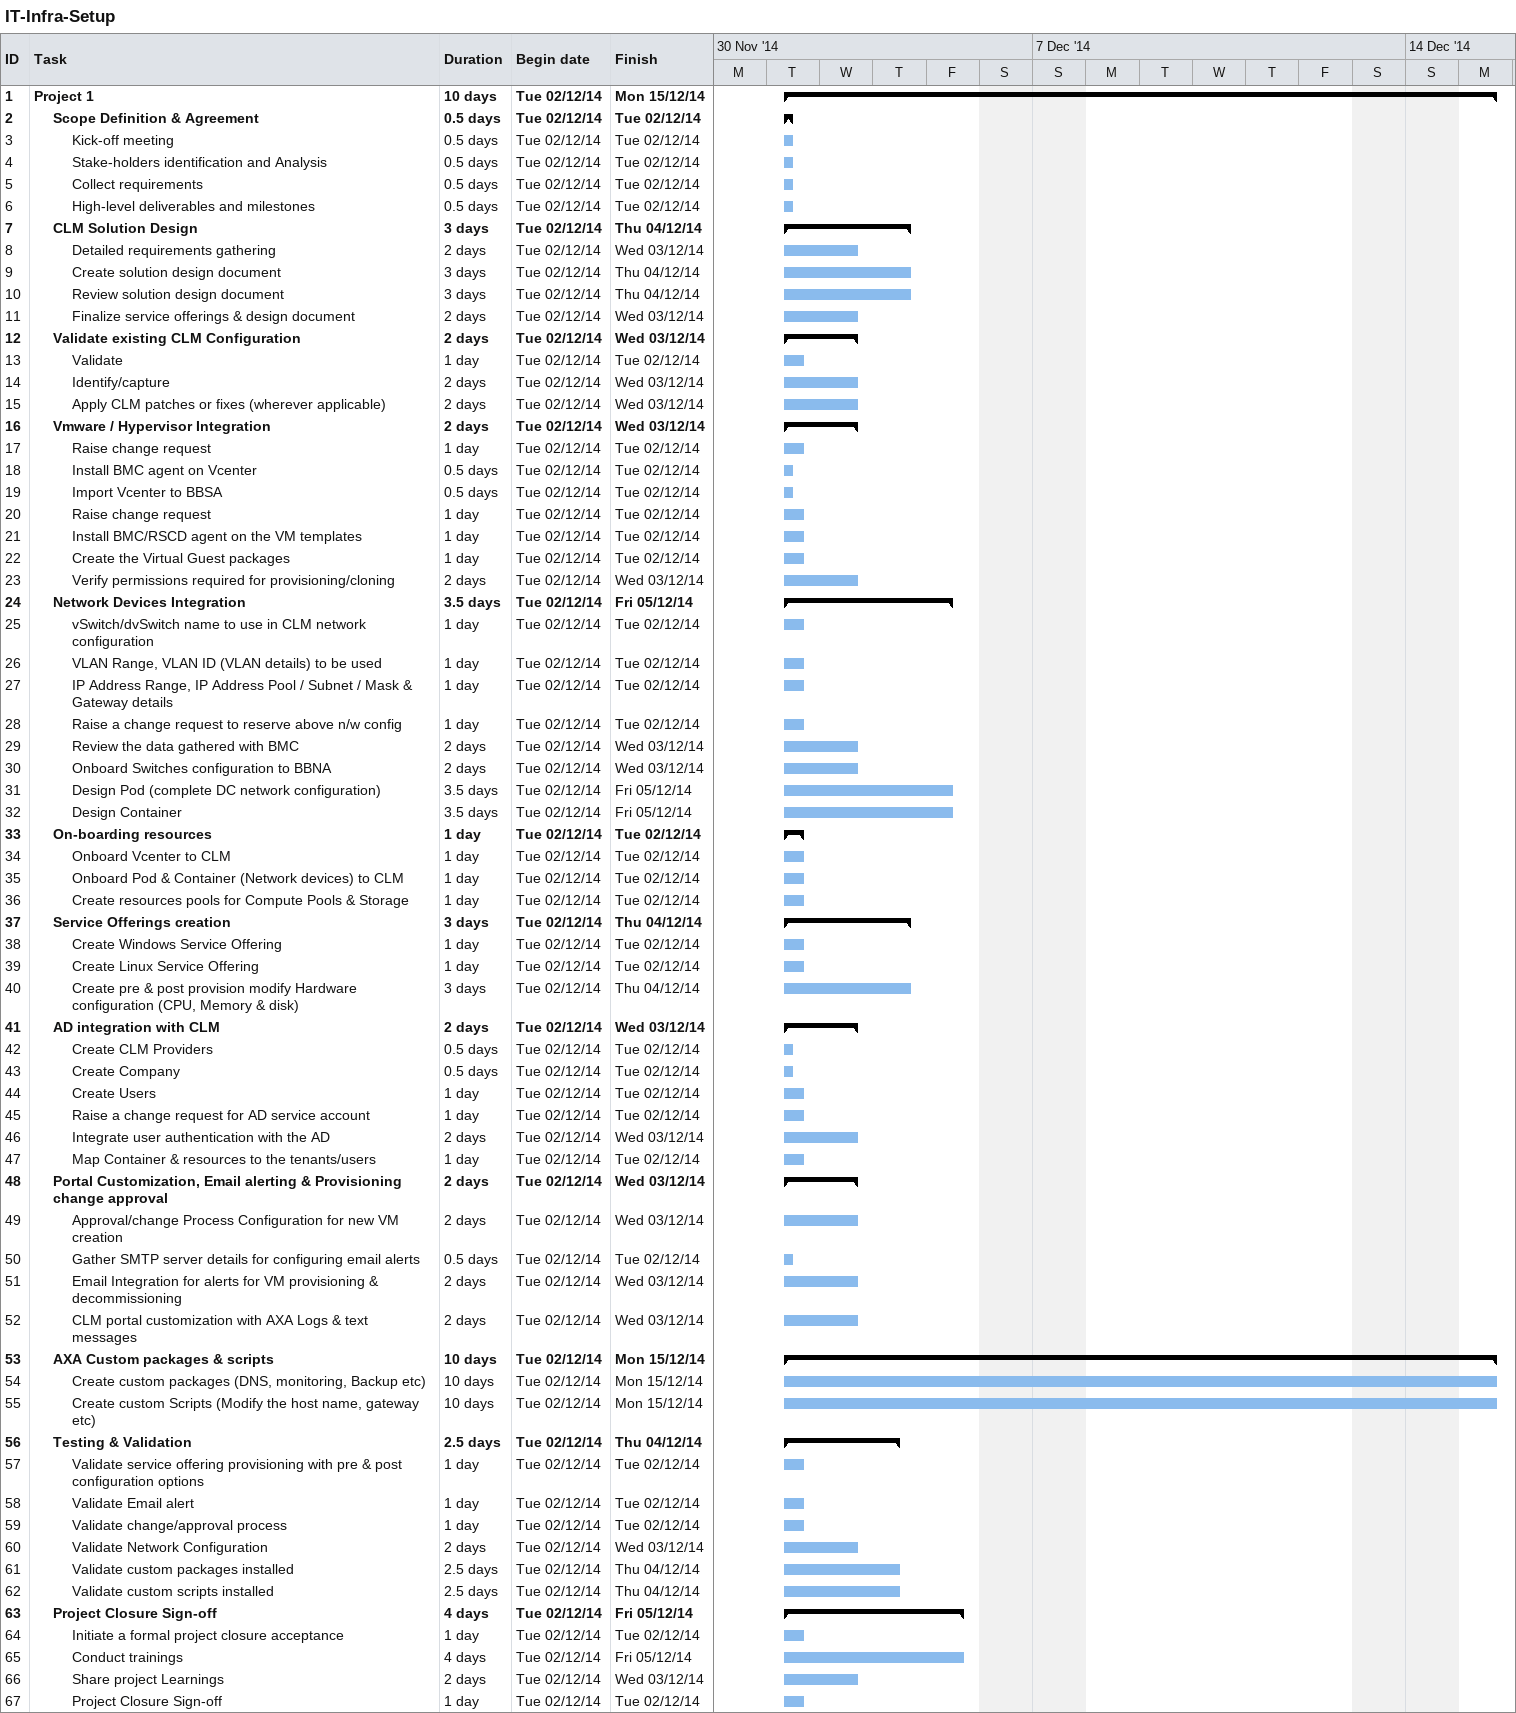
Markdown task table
IT-Infra-Setup

| ID | Level | Task | Duration | Start | Finish |
|---|---|---|---|---|---|
| 1 | 1 | **Project 1** | 10d | 2014-12-02 | 2014-12-15 |
| 2 | 2 | **Scope Definition & Agreement** | 0.5d | 2014-12-02 | 2014-12-02 |
| 3 | 3 | Kick-off meeting | 0.5d | 2014-12-02 | 2014-12-02 |
| 4 | 3 | Stake-holders identification and Analysis | 0.5d | 2014-12-02 | 2014-12-02 |
| 5 | 3 | Collect requirements | 0.5d | 2014-12-02 | 2014-12-02 |
| 6 | 3 | High-level deliverables and milestones | 0.5d | 2014-12-02 | 2014-12-02 |
| 7 | 2 | **CLM Solution Design** | 3d | 2014-12-02 | 2014-12-04 |
| 8 | 3 | Detailed requirements gathering | 2d | 2014-12-02 | 2014-12-03 |
| 9 | 3 | Create solution design document | 3d | 2014-12-02 | 2014-12-04 |
| 10 | 3 | Review solution design document | 3d | 2014-12-02 | 2014-12-04 |
| 11 | 3 | Finalize service offerings & design document | 2d | 2014-12-02 | 2014-12-03 |
| 12 | 2 | **Validate existing CLM Configuration** | 2d | 2014-12-02 | 2014-12-03 |
| 13 | 3 | Validate | 1d | 2014-12-02 | 2014-12-02 |
| 14 | 3 | Identify/capture | 2d | 2014-12-02 | 2014-12-03 |
| 15 | 3 | Apply CLM patches or fixes (wherever applicable) | 2d | 2014-12-02 | 2014-12-03 |
| 16 | 2 | **Vmware / Hypervisor Integration** | 2d | 2014-12-02 | 2014-12-03 |
| 17 | 3 | Raise change request | 1d | 2014-12-02 | 2014-12-02 |
| 18 | 3 | Install BMC agent on Vcenter | 0.5d | 2014-12-02 | 2014-12-02 |
| 19 | 3 | Import Vcenter to BBSA | 0.5d | 2014-12-02 | 2014-12-02 |
| 20 | 3 | Raise change request | 1d | 2014-12-02 | 2014-12-02 |
| 21 | 3 | Install BMC/RSCD agent on the VM templates | 1d | 2014-12-02 | 2014-12-02 |
| 22 | 3 | Create the Virtual Guest packages | 1d | 2014-12-02 | 2014-12-02 |
| 23 | 3 | Verify permissions required for provisioning/cloning | 2d | 2014-12-02 | 2014-12-03 |
| 24 | 2 | **Network Devices Integration** | 3.5d | 2014-12-02 | 2014-12-05 |
| 25 | 3 | vSwitch/dvSwitch name to use in CLM network configuration | 1d | 2014-12-02 | 2014-12-02 |
| 26 | 3 | VLAN Range, VLAN ID (VLAN details) to be used | 1d | 2014-12-02 | 2014-12-02 |
| 27 | 3 | IP Address Range, IP Address Pool / Subnet / Mask & Gateway details | 1d | 2014-12-02 | 2014-12-02 |
| 28 | 3 | Raise a change request to reserve above n/w config | 1d | 2014-12-02 | 2014-12-02 |
| 29 | 3 | Review the data gathered with BMC | 2d | 2014-12-02 | 2014-12-03 |
| 30 | 3 | Onboard Switches configuration to BBNA | 2d | 2014-12-02 | 2014-12-03 |
| 31 | 3 | Design Pod (complete DC network configuration) | 3.5d | 2014-12-02 | 2014-12-05 |
| 32 | 3 | Design Container | 3.5d | 2014-12-02 | 2014-12-05 |
| 33 | 2 | **On-boarding resources** | 1d | 2014-12-02 | 2014-12-02 |
| 34 | 3 | Onboard Vcenter to CLM | 1d | 2014-12-02 | 2014-12-02 |
| 35 | 3 | Onboard Pod & Container (Network devices) to CLM | 1d | 2014-12-02 | 2014-12-02 |
| 36 | 3 | Create resources pools for Compute Pools & Storage | 1d | 2014-12-02 | 2014-12-02 |
| 37 | 2 | **Service Offerings creation** | 3d | 2014-12-02 | 2014-12-04 |
| 38 | 3 | Create Windows Service Offering | 1d | 2014-12-02 | 2014-12-02 |
| 39 | 3 | Create Linux Service Offering | 1d | 2014-12-02 | 2014-12-02 |
| 40 | 3 | Create pre & post provision modify Hardware configuration (CPU, Memory & disk) | 3d | 2014-12-02 | 2014-12-04 |
| 41 | 2 | **AD integration with CLM** | 2d | 2014-12-02 | 2014-12-03 |
| 42 | 3 | Create CLM Providers | 0.5d | 2014-12-02 | 2014-12-02 |
| 43 | 3 | Create Company | 0.5d | 2014-12-02 | 2014-12-02 |
| 44 | 3 | Create Users | 1d | 2014-12-02 | 2014-12-02 |
| 45 | 3 | Raise a change request for AD service account | 1d | 2014-12-02 | 2014-12-02 |
| 46 | 3 | Integrate user authentication with the AD | 2d | 2014-12-02 | 2014-12-03 |
| 47 | 3 | Map Container & resources to the tenants/users | 1d | 2014-12-02 | 2014-12-02 |
| 48 | 2 | **Portal Customization, Email alerting & Provisioning change approval** | 2d | 2014-12-02 | 2014-12-03 |
| 49 | 3 | Approval/change Process Configuration for new VM creation | 2d | 2014-12-02 | 2014-12-03 |
| 50 | 3 | Gather SMTP server details for configuring email alerts | 0.5d | 2014-12-02 | 2014-12-02 |
| 51 | 3 | Email Integration for alerts for VM provisioning & decommissioning | 2d | 2014-12-02 | 2014-12-03 |
| 52 | 3 | CLM portal customization with AXA Logs & text messages | 2d | 2014-12-02 | 2014-12-03 |
| 53 | 2 | **AXA Custom packages & scripts** | 10d | 2014-12-02 | 2014-12-15 |
| 54 | 3 | Create custom packages (DNS, monitoring, Backup etc) | 10d | 2014-12-02 | 2014-12-15 |
| 55 | 3 | Create custom Scripts (Modify the host name, gateway etc) | 10d | 2014-12-02 | 2014-12-15 |
| 56 | 2 | **Testing & Validation** | 2.5d | 2014-12-02 | 2014-12-04 |
| 57 | 3 | Validate service offering provisioning with pre & post configuration options | 1d | 2014-12-02 | 2014-12-02 |
| 58 | 3 | Validate Email alert | 1d | 2014-12-02 | 2014-12-02 |
| 59 | 3 | Validate change/approval process | 1d | 2014-12-02 | 2014-12-02 |
| 60 | 3 | Validate Network Configuration | 2d | 2014-12-02 | 2014-12-03 |
| 61 | 3 | Validate custom packages installed | 2.5d | 2014-12-02 | 2014-12-04 |
| 62 | 3 | Validate custom scripts installed | 2.5d | 2014-12-02 | 2014-12-04 |
| 63 | 2 | **Project Closure Sign-off** | 4d | 2014-12-02 | 2014-12-05 |
| 64 | 3 | Initiate a formal project closure acceptance | 1d | 2014-12-02 | 2014-12-02 |
| 65 | 3 | Conduct trainings | 4d | 2014-12-02 | 2014-12-05 |
| 66 | 3 | Share project Learnings | 2d | 2014-12-02 | 2014-12-03 |
| 67 | 3 | Project Closure Sign-off | 1d | 2014-12-02 | 2014-12-02 |
